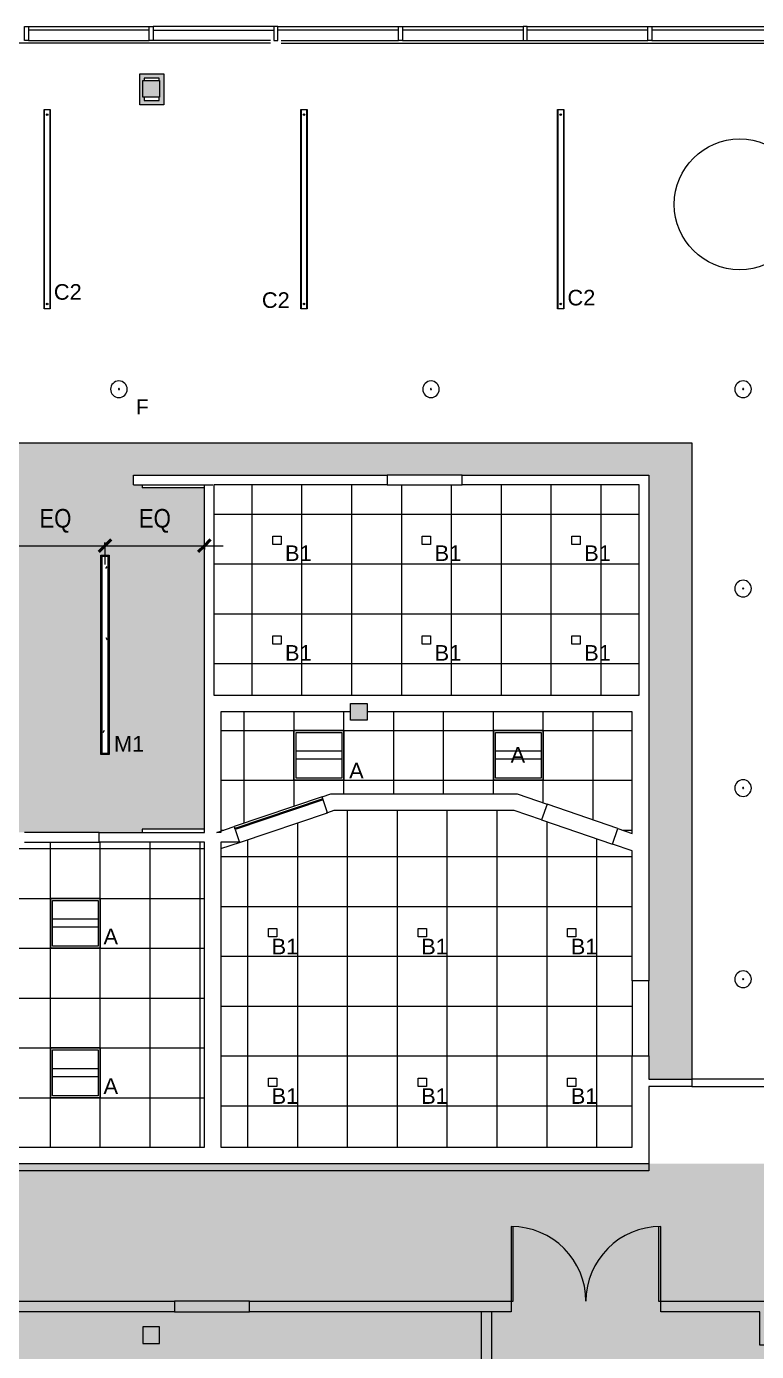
# Model space of a CAD drawing. Header units: inches. Extents: x -1102 to 2793, y -575 to 685.
# Drawn here: x 380 to 731, y 47 to 685 of the extents above; entities that cross this region are included whole.
import ezdxf

# ---------------------------------------------------------------- set-up
doc = ezdxf.new("R2010")
doc.units = ezdxf.units.IN
doc.header["$MEASUREMENT"] = 0
for name, color, linetype, lineweight in [('8603 Westwood - 2nd Floor - suite 200 230_dwg _2_', 8, 'Continuous', 9), ('A-ANNO-DIMS', 211, 'Continuous', 9), ('A-ANNO-DIMS-96', 211, 'Continuous', 9), ('A-CLNG', 13, 'Continuous', 9), ('A-CLNG-PATT', 13, 'Continuous', 9), ('A-COLS-EXST', 7, 'Continuous', 9), ('A-DETL-GENF', 92, 'Continuous', 9), ('A-DOOR-EXST', 7, 'Continuous', 9), ('A-GLAZ', 151, 'Continuous', 9), ('A-GLAZ-EXST', 7, 'Continuous', 9), ('A-GLAZ-SILL-EXST', 7, 'Continuous', 9), ('A-WALL', 113, 'Continuous', 9), ('A-WALL-DMIS-EXST', 7, 'Continuous', 9), ('A-WALL-PATT', 111, 'Continuous', 13), ('E-LITE-EQPM', 33, 'Continuous', 9), ('E-LITE-EQPM-IDEN', 33, 'Continuous', 9), ('G-ANNO-TEXT', 231, 'Continuous', 9), ('I-WALL', 2, 'Continuous', 13), ('Q-CASE', 31, 'Continuous', 9), ('S-COLS', 52, 'Continuous', 13)]:
    doc.layers.add(name, color=color, linetype=linetype, lineweight=lineweight)
doc.styles.add('Arial', font='arial.ttf', dxfattribs={"height": 7.5})
doc.styles.add('Arial_1', font='arial.ttf', dxfattribs={"height": 7.125})
doc.styles.add('Arial_2', font='arial.ttf', dxfattribs={"width": 0.85, "height": 9})
doc.dimstyles.new('Linear_-_3_32__Arial__85_-_1_2__Tolerance', dxfattribs={"dimscale": 12, "dimtxt": 9.182335, "dimasz": 0.5, "dimexe": 0.75, "dimexo": 0.5, "dimgap": 0.5, "dimtad": 1, "dimdec": 1, "dimrnd": 0.5, "dimzin": 3, "dimdsep": 46, "dimlunit": 4, "dimtxsty": 'Arial_2', "dimblk1": 'OBLIQUE', "dimblk2": 'OBLIQUE', "dimsah": 1, "dimcen": 0.09, "dimdle": 0.75, "dimazin": 0, "dimtfac": 1, "dimtdec": 4, "dimtix": 1, "dimtmove": 0, "dimatfit": 3, "dimfxl": 1, "dimtvp": 1, "dimfrac": 2, "dimtolj": 1, "dimtzin": 0, "dimarcsym": 2})
pattern_1 = [(0, (0, 0), (30.72, 7.68), [1.267, -21.773, 1.267, -21.773, -122.88]), (0, (0, 0), (30.72, 7.68), [-46.08, 1.267, -44.813, 1.267, -21.773, -53.76]), (0, (0, 0), (30.72, 7.68), [-115.2, 1.267, -14.093, 1.267, -37.133]), (120, (11.52, 3.84), (-22.011075, 22.7643), [1.267, -21.773, 1.267, -21.773, -122.88]), (120, (11.52, 3.84), (-22.011075, 22.7643), [-46.08, 1.267, -44.813, 1.267, -21.773, -53.76]), (120, (11.52, 3.84), (-22.011075, 22.7643), [-115.2, 1.267, -14.093, 1.267, -37.133]), (240, (15.36, 19.2), (-8.708925, -30.4443), [1.267, -21.773, 1.267, -21.773, -122.88]), (240, (15.36, 19.2), (-8.708925, -30.4443), [-46.08, 1.267, -44.813, 1.267, -21.773, -53.76]), (240, (15.36, 19.2), (-8.708925, -30.4443), [-115.2, 1.267, -14.093, 1.267, -37.133])]

# ---------------------------------------------------------------- blocks, each defined once
blk = doc.blocks.new('8603 Westwood - 2nd Floor - suite 200 230_dwg_SM56-2424551-Reflected Ceiling Plan')
at = {"layer": 'A-DOOR-EXST', "flags": 128}
for points in [[(0, 36), (0, 0), (1, 0), (1, 35.99)], [(71, 35.99), (71, 0), (72, 0), (72, 36)]]:
    blk.add_lwpolyline(points, dxfattribs=at)
at = {"layer": 'A-DOOR-EXST'}
for centre, start, end in [((0, 0), 360, 90), ((72, 0), 90, 180)]:
    blk.add_arc(centre, 36, start, end, dxfattribs=at)
blk = doc.blocks.new('8603 Westwood - 2nd Floor - suite 200 230_dwg _2_-2424548-Reflected Ceiling Plan')
at = {"layer": 'A-COLS-EXST', "flags": 128}
blk.add_lwpolyline([(1125.63, 634), (1117.63, 634), (1117.63, 626), (1125.63, 626)], close=True, dxfattribs=at)
at = {"layer": 'A-GLAZ-EXST'}
for p, q in [((1120.63, 1258.26), (1062.63, 1258.26)), ((1122.63, 1258.26), (1180.63, 1258.26)), ((1240.63, 1258.26), (1182.63, 1258.26)), ((1300.63, 1258.26), (1242.63, 1258.26)), ((1360.63, 1258.26), (1302.63, 1258.26)), ((1420.63, 1258.26), (1362.63, 1258.26))]:
    blk.add_line(p, q, dxfattribs=at)
at = {"layer": 'A-GLAZ-EXST', "flags": 128}
for points in [[(1060.63, 1253.26), (1060.63, 1260), (1062.63, 1260), (1062.63, 1253.26)], [(1120.63, 1253.26), (1120.63, 1260), (1122.63, 1260), (1122.63, 1253.26)], [(1182.63, 1253.26), (1182.63, 1260), (1180.63, 1260), (1180.63, 1253.26)], [(1240.63, 1253.26), (1240.63, 1260), (1242.63, 1260), (1242.63, 1253.26)], [(1302.63, 1253.26), (1302.63, 1260), (1300.63, 1260), (1300.63, 1253.26)], [(1360.63, 1253.26), (1360.63, 1260), (1362.63, 1260), (1362.63, 1253.26)]]:
    blk.add_lwpolyline(points, close=True, dxfattribs=at)
at = {"layer": 'A-GLAZ-SILL-EXST'}
for p, q in [((1062.63, 1260), (1120.63, 1260)), ((1180.63, 1260), (1122.63, 1260)), ((1182.63, 1260), (1240.63, 1260)), ((1242.63, 1260), (1300.63, 1260)), ((1302.63, 1260), (1360.63, 1260)), ((1362.63, 1260), (1420.63, 1260)), ((1179.13, 1252), (563.13, 1252)), ((1062.63, 1253.26), (1120.63, 1253.26)), ((1179.13, 1253.26), (1122.63, 1253.26)), ((1184.13, 1253.26), (1240.63, 1253.26)), ((1242.63, 1253.26), (1300.63, 1253.26)), ((1302.63, 1253.26), (1360.63, 1253.26)), ((1362.63, 1253.26), (1420.63, 1253.26))]:
    blk.add_line(p, q, dxfattribs=at)
at = {"layer": 'A-GLAZ-SILL-EXST', "flags": 128}
blk.add_lwpolyline([(1184.13, 1252), (1437.48, 1252), (1539.96, 944.58)], dxfattribs=at)
at = {"layer": 'A-WALL-DMIS-EXST', "flags": 128}
for points in [[(1471.88, 625.09), (1414.63, 625.09), (1414.63, 641.25), (1366.88, 641.25), (1366.88, 646.25), (1471.88, 646.25)], [(1280.38, 641.25), (1280.38, 325.74), (1409, 325.74), (1409, 152.74), (1359.13, 152.74), (1359.13, 1.74)], [(1285.38, 641.25), (1285.38, 330.74), (1406.63, 330.74), (1406.63, 352.59), (1438, 352.59), (1438, 320.59), (1414, 320.59), (1414, 147.74)]]:
    blk.add_lwpolyline(points, dxfattribs=at)
blk.add_blockref('8603 Westwood - 2nd Floor - suite 200 230_dwg_SM56-2424551-Reflected Ceiling Plan', (1294.88, 646.25))
blk = doc.blocks.new('Concrete-Square-Column - 8 x 8-2324995-Reflected Ceiling Plan')
at = {"layer": 'S-COLS', "lineweight": 9}
blk.add_hatch(color=55, dxfattribs=at).paths.add_polyline_path([(0.58, -4), (4, -4), (4, 4), (-4, 4), (-4, -4), (-0.29, -4)], flags=0)
at = {"layer": 'S-COLS', "color": 250, "lineweight": 20}
for p, q in [((-4, 4), (4, 4)), ((-4, -4), (-4, 4)), ((4, 4), (4, -4)), ((4, -4), (-4, -4))]:
    blk.add_line(p, q, dxfattribs=at)
blk = doc.blocks.new('Rectangular Ceiling Light - Recessed - New 2_x2_ - BASKET-2431120-Reflected Ceiling Plan')
at = {"layer": 'E-LITE-EQPM', "lineweight": 20}
for p, q in [((-12.74, -14.34), (-12.74, 9.66)), ((-12.74, 9.66), (11.26, 9.66)), ((-11.74, -13.34), (-11.74, 8.66)), ((-11.74, 8.66), (10.26, 8.66)), ((10.26, 8.66), (10.26, -13.34)), ((11.26, 9.66), (11.26, -14.34)), ((10.26, -0.42), (-11.74, -0.42)), ((10.26, -4.26), (-11.74, -4.26)), ((11.26, -14.34), (-12.74, -14.34)), ((10.26, -13.34), (-11.74, -13.34))]:
    blk.add_line(p, q, dxfattribs=at)
blk = doc.blocks.new('- CYLINDER LIGHT12 - - CYLINDER LIGHT-2438694-Reflected Ceiling Plan')
at = {"layer": 'Q-CASE', "lineweight": 13}
for centre, radius, start, end in [((-391, 246.84), 4, 0, 180), ((-391, 246.84), 4, 360, 180), ((-391, 246.84), 4, 180, 360), ((-391, 246.84), 4, 180, 360), ((-390.97, 246.9), 0.25, 60, 180), ((-390.97, 246.9), 0.25, 60, 180), ((-390.97, 246.9), 0.25, 180, 240), ((-390.97, 246.9), 0.25, 180, 240), ((-390.97, 246.9), 0.25, 241.92432, 0), ((-390.97, 246.9), 0.25, 241.92432, 0), ((-390.97, 246.9), 0.25, 0, 58.07568), ((-390.97, 246.9), 0.25, 0, 58.07568)]:
    blk.add_arc(centre, radius, start, end, dxfattribs=at)
blk = doc.blocks.new('- CYLINDER LIGHT14 - - CYLINDER LIGHT-2438748-Reflected Ceiling Plan')
at = {"layer": 'Q-CASE', "lineweight": 13}
for centre, radius, start, end in [((-391, 246.84), 4, 0, 180), ((-391, 246.84), 4, 360, 180), ((-391, 246.84), 4, 180, 360), ((-391, 246.84), 4, 180, 360), ((-390.97, 246.9), 0.25, 60, 180), ((-390.97, 246.9), 0.25, 120, 180), ((-390.97, 246.9), 0.25, 180, 240), ((-390.97, 246.9), 0.25, 180, 240), ((-390.97, 246.9), 0.25, 60, 120), ((-390.97, 246.9), 0.25, 241.92432, 0), ((-390.97, 246.9), 0.25, 241.92432, 0), ((-390.97, 246.9), 0.25, 0, 58.07568), ((-390.97, 246.9), 0.25, 0, 58.07568)]:
    blk.add_arc(centre, radius, start, end, dxfattribs=at)
blk = doc.blocks.new('- CYLINDER LIGHT16 - - CYLINDER LIGHT-2438800-Reflected Ceiling Plan')
at = {"layer": 'Q-CASE', "lineweight": 13}
for centre, radius, start, end in [((-391, 246.84), 4, 0, 180), ((-391, 246.84), 4, 360, 180), ((-391, 246.84), 4, 180, 360), ((-391, 246.84), 4, 180, 360), ((-390.97, 246.9), 0.25, 60, 180), ((-390.97, 246.9), 0.25, 60, 180), ((-390.97, 246.9), 0.25, 180, 240), ((-390.97, 246.9), 0.25, 180, 240), ((-390.97, 246.9), 0.25, 241.92432, 0), ((-390.97, 246.9), 0.25, 241.92432, 300), ((-390.97, 246.9), 0.25, 300, 0), ((-390.97, 246.9), 0.25, 0, 58.07568), ((-390.97, 246.9), 0.25, 0, 58.07568)]:
    blk.add_arc(centre, radius, start, end, dxfattribs=at)
blk = doc.blocks.new('- CYLINDER LIGHT17 - - CYLINDER LIGHT-2438831-Reflected Ceiling Plan')
at = {"layer": 'Q-CASE', "lineweight": 13}
for centre, radius, start, end in [((-391, 246.84), 4, 0, 180), ((-391, 246.84), 4, 360, 180), ((-391, 246.84), 4, 180, 360), ((-391, 246.84), 4, 180, 360), ((-390.97, 246.9), 0.25, 60, 180), ((-390.97, 246.9), 0.25, 60, 180), ((-390.97, 246.9), 0.25, 180, 240), ((-390.97, 246.9), 0.25, 180, 240), ((-390.97, 246.9), 0.25, 241.92432, 0), ((-390.97, 246.9), 0.25, 241.92432, 0), ((-390.97, 246.9), 0.25, 0, 58.07568), ((-390.97, 246.9), 0.25, 0, 58.07568)]:
    blk.add_arc(centre, radius, start, end, dxfattribs=at)
blk = doc.blocks.new('- CYLINDER LIGHT18 - - CYLINDER LIGHT-2438863-Reflected Ceiling Plan')
at = {"layer": 'Q-CASE', "lineweight": 13}
for centre, radius, start, end in [((-391, 246.84), 4, 0, 180), ((-391, 246.84), 4, 360, 180), ((-391, 246.84), 4, 180, 360), ((-391, 246.84), 4, 180, 360), ((-390.97, 246.9), 0.25, 60, 180), ((-390.97, 246.9), 0.25, 60, 180), ((-390.97, 246.9), 0.25, 180, 240), ((-390.97, 246.9), 0.25, 180, 240), ((-390.97, 246.9), 0.25, 241.92432, 0), ((-390.97, 246.9), 0.25, 241.92432, 0), ((-390.97, 246.9), 0.25, 0, 58.07568), ((-390.97, 246.9), 0.25, 0, 58.07568)]:
    blk.add_arc(centre, radius, start, end, dxfattribs=at)
blk = doc.blocks.new('- CYLINDER LIGHT19 - - CYLINDER LIGHT-2438888-Reflected Ceiling Plan')
at = {"layer": 'Q-CASE', "lineweight": 13}
for centre, radius, start, end in [((-391, 246.84), 4, 0, 180), ((-391, 246.84), 4, 360, 180), ((-391, 246.84), 4, 180, 360), ((-391, 246.84), 4, 180, 360), ((-390.97, 246.9), 0.25, 60, 180), ((-390.97, 246.9), 0.25, 120, 180), ((-390.97, 246.9), 0.25, 180, 240), ((-390.97, 246.9), 0.25, 180, 240), ((-390.97, 246.9), 0.25, 60, 120), ((-390.97, 246.9), 0.25, 241.92432, 0), ((-390.97, 246.9), 0.25, 241.92432, 0), ((-390.97, 246.9), 0.25, 0, 58.07568), ((-390.97, 246.9), 0.25, 0, 58.07568)]:
    blk.add_arc(centre, radius, start, end, dxfattribs=at)
blk = doc.blocks.new('Linear - Suspended - New - 8_-393493-Reflected Ceiling Plan')
at = {"layer": 'E-LITE-EQPM', "lineweight": 20}
for p, q in [((-48, -1.5), (-48, 1.5)), ((-48, 1.5), (48, 1.5)), ((-47.8, 1.41), (-47.8, -1.43)), ((47.8, 1.41), (-47.8, 1.41)), ((47.8, -1.43), (47.8, 1.41)), ((48, 1.5), (48, -1.5)), ((48, -1.5), (-48, -1.5)), ((-47.8, -1.43), (47.8, -1.43))]:
    blk.add_line(p, q, dxfattribs=at)
for centre, radius in [((-45.6, 0), 0.379), ((45.6, 0), 0.378)]:
    blk.add_circle(centre, radius, dxfattribs=at)
blk = doc.blocks.new('Pendant - Suspended - New 63_-2475004-Reflected Ceiling Plan')
at = {"layer": 'E-LITE-EQPM', "lineweight": 20}
blk.add_circle((0, 0), 31.5, dxfattribs=at)
blk = doc.blocks.new('Square Downlight - Recessed - New 4_-2604772-Reflected Ceiling Plan')
at = {"layer": 'E-LITE-EQPM', "lineweight": 20}
for p, q in [((-2, 2), (2, 2)), ((-2, -2), (-2, 2)), ((2, 2), (2, -2)), ((2, -2), (-2, -2))]:
    blk.add_line(p, q, dxfattribs=at)
blk = doc.blocks.new('Counter Top _No Backsplash_ - Standard Counter Top-2528016-Reflected Ceiling Plan')
at = {"layer": 'Q-CASE', "lineweight": 13}
for p in [(-45.76, 0), (-47.26, -30)]:
    blk.add_line(p, (-45.76, -30), dxfattribs=at)
blk = doc.blocks.new('Counter Top _No Backsplash_ - Standard Counter Top-V4-Reflected Ceiling Plan')
at = {"layer": 'Q-CASE', "lineweight": 13}
for p, q in [((-47.26, 0), (-47.26, -30)), ((-47.26, -30), (-45.76, -30))]:
    blk.add_line(p, q, dxfattribs=at)
blk = doc.blocks.new('Linear - Recessed - New - 8_-1101807-Reflected Ceiling Plan')
at = {"layer": 'E-LITE-EQPM', "lineweight": 20}
for p, q in [((-48, 2), (-48, -2)), ((48, 2), (-48, 2)), ((47.5, 1.5), (-47.5, 1.5)), ((-47.5, 1.5), (-47.5, -1.5)), ((47.5, -1.5), (47.5, 1.5)), ((48, -2), (48, 2)), ((-48, -2), (48, -2)), ((-47.5, -1.5), (47.5, -1.5))]:
    blk.add_line(p, q, dxfattribs=at)
blk = doc.blocks.new('Fixed Glass - Adjustable Sill - Instance-2618610-Reflected Ceiling Plan')
at = {"layer": 'A-GLAZ', "color": 250, "lineweight": 20}
for p, q in [((-23.87, 4), (-23.12, 4)), ((20.87, 4), (20.12, 4))]:
    blk.add_line(p, q, dxfattribs=at)
at = {"layer": 'A-GLAZ'}
for p, q in [((-23.87, -2.5), (-23.87, -3)), ((-23.87, -2.5), (20.87, -2.5)), ((-23.87, -3), (20.87, -3)), ((20.87, -2.5), (20.87, -3))]:
    blk.add_line(p, q, dxfattribs=at)
blk = doc.blocks.new('DIMBLOCK3-Reflected Ceiling Plan')
at = {"layer": 'A-ANNO-DIMS-96'}
for p, q in [((369.43, 433.32), (369.43, 444.08)), ((360.43, 435.08), (417.3, 435.08)), ((369.43, 435.08), (369.43, 433.32)), ((417.3, 436.54), (417.3, 426.08)), ((417.3, 435.08), (417.3, 436.54))]:
    blk.add_line(p, q, dxfattribs=at)
at = {"layer": 'A-ANNO-DIMS-96', "lineweight": 50}
for p, q in [((369.43, 435.08), (366.43, 432.08)), ((369.43, 435.08), (372.43, 438.08)), ((417.3, 435.08), (414.3, 432.08)), ((417.3, 435.08), (420.3, 438.08))]:
    blk.add_line(p, q, dxfattribs=at)
at = {"layer": 'A-ANNO-DIMS-96', "color": 0, "insert": (385.74, 452.76), "char_height": 9, "width": 18.3082, "attachment_point": 1, "line_spacing_factor": 0.941778, "style": 'Arial_2'}
blk.add_mtext('EQ', dxfattribs=at)
blk = doc.blocks.new('_Oblique')
at = {"color": 0, "linetype": 'ByBlock', "lineweight": -2}
blk.add_line((-0.5, -0.5), (0.5, 0.5), dxfattribs=at)
blk = doc.blocks.new('DIMBLOCK4-Reflected Ceiling Plan')
at = {"layer": 'A-ANNO-DIMS-96'}
for p, q in [((465.16, 433.32), (465.16, 444.08)), ((417.3, 436.54), (417.3, 426.08)), ((417.3, 435.08), (417.3, 436.54)), ((417.3, 435.08), (474.16, 435.08)), ((465.16, 435.08), (465.16, 433.32))]:
    blk.add_line(p, q, dxfattribs=at)
at = {"layer": 'A-ANNO-DIMS-96', "lineweight": 50}
for p, q in [((417.3, 435.08), (414.3, 432.08)), ((417.3, 435.08), (420.3, 438.08)), ((465.16, 435.08), (462.16, 432.08)), ((465.16, 435.08), (468.16, 438.08))]:
    blk.add_line(p, q, dxfattribs=at)
at = {"layer": 'A-ANNO-DIMS-96', "color": 0, "insert": (433.6, 452.76), "char_height": 9, "width": 18.3082, "attachment_point": 1, "line_spacing_factor": 0.941778, "style": 'Arial_2'}
blk.add_mtext('EQ', dxfattribs=at)

msp = doc.modelspace()

# ---------------------------------------------------------------- hatches: boundary and pattern name
at = {"layer": 'A-CLNG', "lineweight": 13}
h = msp.add_hatch(dxfattribs=at)
h.set_pattern_fill('FP_1', color=256, style=0, pattern_type=2)
h.set_pattern_definition(pattern_1)
h.paths.add_polyline_path([(-311.16, 133.8), (-305.8, 133.8), (-305.86, 134.04), (-315.89, 134.04), (-323.78, 171.15), (-341.11, 171.15), (-333.17, 133.8), (-311.9, 133.8)], flags=0)
h.paths.add_polyline_path([(-306.76, 137.54), (-337, 255.61), (-311.9, 137.54), (-311.16, 137.54)], flags=0)
h.paths.add_polyline_path([(-327.79, 174.65), (-324.52, 174.65), (-365.52, 367.54), (-364.48, 367.54), (-384.69, 463.1), (-384.48, 463.1), (-384.48, 466.6), (151.43, 466.6), (151.43, 369.54), (211.43, 369.54), (211.43, 465.66), (369.43, 465.66), (369.43, 297.04), (435.16, 297.04), (435.16, 298.54), (465.16, 298.54), (465.16, 462.91), (435.16, 462.91), (435.16, 464.41), (431.06, 464.41), (431.06, 469.04), (679.06, 469.04), (679.06, 178.29), (699.81, 178.29), (699.81, 484.53), (-407.72, 484.53), (-341.85, 174.65), (-333.17, 174.65)], flags=0)
h.paths.add_polyline_path([(-328.28, 176.26), (-337.84, 221.25), (-337.35, 221.36), (-327.79, 176.36)], flags=0)
h.paths.add_polyline_path([(-338.51, 224.39), (-344.33, 251.77), (-343.84, 251.88), (-338.02, 224.49)], flags=0)
h.paths.add_polyline_path([(-345.33, 256.99), (-354.89, 301.99), (-354.77, 302.01), (-345.21, 257.02)], flags=0)
h.paths.add_polyline_path([(364.81, 297.04), (364.81, 361.54), (341.43, 361.54), (341.43, 297.04)], flags=0)
h.paths.add_polyline_path([(415.8, 335.04), (415.8, 430.04), (418.8, 430.04), (418.8, 335.04)], flags=0)
h.paths.add_polyline_path([(179.93, 396.42), (179.93, 443.42), (182.93, 443.42), (182.93, 396.42)], flags=0)
h = msp.add_hatch(dxfattribs=at)
h.set_pattern_fill('FP_1', color=256, style=0, pattern_type=2)
h.set_pattern_definition(pattern_1)
h.paths.add_polyline_path([(415.8, 335.04), (418.8, 335.04), (418.8, 430.04), (415.8, 430.04), (415.8, 337.49)], flags=0)
at = {"layer": 'A-CLNG-PATT', "lineweight": 13}
h = msp.add_hatch(dxfattribs=at)
h.set_pattern_fill('FP_10', color=256, style=0, pattern_type=2)
h.set_pattern_definition([(180, (608.108, 378.285), (-3e-15, 24), []), (90, (608.108, 378.285), (24, -1e-15), [])])
h.paths.add_polyline_path([(671.06, 363.04), (674.43, 363.04), (674.43, 464.41), (469.78, 464.41), (469.78, 363.04), (663.58, 363.04)], flags=0)
h = msp.add_hatch(dxfattribs=at)
h.set_pattern_fill('FP_9', color=256, style=0, pattern_type=2)
h.set_pattern_definition([(180, (532.288, 322.156), (3e-15, 24), []), (90, (532.288, 322.156), (24, -1e-15), [])])
h.paths.add_polyline_path([(671.06, 296.58), (671.06, 355.04), (543.56, 355.04), (543.56, 351.04), (535.56, 351.04), (535.56, 355.04), (473.16, 355.04), (473.16, 297.69), (526.1, 315.54), (615.64, 315.54), (664.14, 298.95)], flags=0)
h.paths.add_polyline_path([(628.29, 322.16), (604.29, 322.16), (604.29, 346.16), (628.29, 346.16)], flags=0)
h.paths.add_polyline_path([(508.29, 322.16), (508.29, 346.16), (532.29, 346.16), (532.29, 322.16), (519.19, 322.16)], flags=0)
h = msp.add_hatch(dxfattribs=at)
h.set_pattern_fill('FP_8', color=256, style=0, pattern_type=2)
h.set_pattern_definition([(90, (582.06, 237.405), (24, -1e-15), []), (0, (582.06, 237.405), (0, -24), [])])
h.paths.add_polyline_path([(558.17, 145.54), (671.06, 145.54), (671.06, 288.13), (614.31, 307.54), (527.41, 307.54), (473.16, 289.24), (473.16, 145.54)], flags=0)
h = msp.add_hatch(dxfattribs=at)
h.set_pattern_fill('FP_7', color=256, style=0, pattern_type=2)
h.set_pattern_definition([(90, (415.06, 241.285), (24, -1e-15), []), (0, (415.06, 241.285), (0, -24), [])])
h.paths.add_polyline_path([(439.37, 145.54), (465.16, 145.54), (465.16, 292.41), (341.43, 292.41), (341.43, 145.54), (415.06, 145.54)], flags=0)
h.paths.add_polyline_path([(391.06, 169.29), (391.06, 193.29), (415.06, 193.29), (415.06, 169.29)], flags=0)
h.paths.add_polyline_path([(391.06, 241.29), (391.06, 265.29), (415.06, 265.29), (415.06, 241.29)], flags=0)
at = {"layer": 'A-DETL-GENF'}
h = msp.add_hatch(color=9, dxfattribs=at)
h.paths.add_polyline_path([(320.57, -574.97), (1181.18, -574.97), (974.68, 47.27), (980.07, 47.51), (985.42, 48.24), (990.68, 49.44), (995.81, 51.1), (1000.77, 53.22), (1005.53, 55.78), (1010.03, 58.75), (1014.25, 62.12), (1018.15, 65.85), (1021.7, 69.91), (1024.87, 74.27), (1027.63, 78.91), (1029.98, 83.77), (1031.87, 88.82), (1033.31, 94.02), (1034.27, 99.33), (1034.75, 104.7), (1034.75, 110.1), (1034.27, 115.47), (1033.31, 120.78), (1031.87, 125.98), (1029.98, 131.03), (1027.63, 135.89), (1024.87, 140.52), (1021.7, 144.89), (1018.15, 148.95), (1014.25, 152.68), (1010.03, 156.04), (1005.53, 159.02), (1000.77, 161.57), (995.81, 163.69), (990.68, 165.36), (985.42, 166.56), (980.07, 167.29), (974.68, 167.53), (933.68, 167.53), (943.68, 137.54), (679.06, 137.54), (679.06, 134.04), (365.9, 134.04), (365.9, 137.54), (329.9, 137.54), (329.9, 134.04), (317.06, 134.04), (317.06, 137.54), (315.06, 137.54), (315.06, 134.04), (-134.69, 134.04), (-133.82, 135.79), (-134.69, 137.54), (-601.42, 137.54), (-601.42, 230.67), (-822.39, 230.67), (-867.43, 366.24), (-869.47, 372.86), (-871.52, 381.22), (-873.08, 389.68), (-874.16, 398.22), (-874.76, 406.8), (-874.86, 415.41), (-874.46, 424), (-873.58, 432.56), (-872.21, 441.06), (-870.35, 449.46), (-868.02, 457.74), (-865.22, 465.88), (-861.96, 473.84), (-858.25, 481.6), (-854.1, 489.14), (-849.52, 496.43), (-844.54, 503.45), (-839.16, 510.16), (-833.41, 516.56), (-827.3, 522.62), (-820.7, 528.45), (-814.1, 533.65), (-807.04, 538.58), (-799.72, 543.1), (-792.15, 547.19), (-783.73, 551.09), (-776.37, 554.04), (-768.21, 556.78), (-759.91, 559.04), (-751.49, 560.83), (-742.99, 562.14), (-734.42, 562.95), (-725.82, 563.28), (-698.23, 563.28), (-738.82, 685.04), (-1102.06, 685.04), (-914.31, 121.79), (-767.44, 121.79), (-767.44, 13.04), (-878.07, 13.04), (-883.44, 12.79), (-888.78, 12.07), (-894.03, 10.87), (-899.15, 9.21), (-904.1, 7.09), (-908.84, 4.54), (-913.33, 1.58), (-917.54, -1.78), (-921.43, -5.5), (-924.97, -9.56), (-928.14, -13.91), (-930.9, -18.53), (-933.24, -23.38), (-935.13, -28.42), (-936.56, -33.61), (-937.52, -38.91), (-938, -44.27), (-938, -49.66), (-937.52, -55.02), (-936.56, -60.32), (-935.13, -65.51), (-933.24, -70.55), (-930.9, -75.4), (-928.14, -80.02), (-924.97, -84.37), (-921.43, -88.43), (-917.54, -92.15), (-913.33, -95.51), (-908.84, -98.47), (-904.1, -101.02), (-899.15, -103.14), (-894.03, -104.8), (-888.78, -106), (-883.44, -106.72), (-878.07, -106.96), (-763.94, -106.96), (-763.94, -214.96), (-802.07, -214.96), (-682.06, -574.97), (-601.17, -574.97)], flags=0)
h.paths.add_polyline_path([(-188.57, 126.54), (-188.57, 134.04), (-185.07, 134.04), (-185.07, 126.54), (-187.44, 126.54)], flags=0)
at = {"layer": 'A-WALL-PATT'}
for points in [[(434.08, 660.17), (445.58, 660.17), (445.58, 662.3), (434.08, 662.3)], [(436.21, 649.42), (436.21, 651.04), (435.56, 651.04), (435.56, 659.04), (436.21, 659.04), (436.21, 660.17), (434.08, 660.17), (434.08, 649.42), (435.56, 649.42)], [(445.58, 647.3), (445.58, 660.17), (443.46, 660.17), (443.46, 659.04), (443.56, 659.04), (443.56, 651.04), (443.46, 651.04), (443.46, 647.3), (443.56, 647.3)], [(436.21, 647.3), (443.46, 647.3), (443.46, 649.42), (434.08, 649.42), (434.08, 647.3), (435.56, 647.3)]]:
    msp.add_hatch(color=8, dxfattribs=at).paths.add_polyline_path(points, flags=0)
h = msp.add_hatch(color=8, dxfattribs=at)
h.paths.add_polyline_path([(614.31, 134.04), (679.06, 134.04), (679.06, 137.54), (365.9, 137.54), (365.9, 134.04), (558.17, 134.04)], flags=0)
h.paths.add_polyline_path([(320.57, 134.04), (329.9, 134.04), (329.9, 137.54), (317.06, 137.54), (317.06, 134.04)], flags=0)

# ---------------------------------------------------------------- linework, layer by layer
at = {"layer": 'A-CLNG', "lineweight": 13}
for p, q in [((-407.72, 484.53), (699.81, 484.53)), ((699.81, 484.53), (699.81, 178.29)), ((415.8, 430.04), (415.8, 335.04)), ((418.8, 430.04), (415.8, 430.04)), ((418.8, 335.04), (418.8, 430.04)), ((532.29, 346.16), (508.29, 346.16)), ((508.29, 346.16), (508.29, 322.16)), ((532.29, 322.16), (532.29, 346.16)), ((628.29, 346.16), (604.29, 346.16)), ((604.29, 346.16), (604.29, 322.16)), ((628.29, 322.16), (628.29, 346.16)), ((415.8, 335.04), (418.8, 335.04)), ((508.29, 322.16), (532.29, 322.16)), ((604.29, 322.16), (628.29, 322.16)), ((473.16, 289.24), (482.54, 292.41)), ((415.06, 265.29), (391.06, 265.29)), ((391.06, 265.29), (391.06, 241.29)), ((415.06, 241.29), (415.06, 265.29)), ((391.06, 241.29), (415.06, 241.29)), ((415.06, 193.29), (391.06, 193.29)), ((391.06, 193.29), (391.06, 169.29)), ((415.06, 169.29), (415.06, 193.29)), ((391.06, 169.29), (415.06, 169.29))]:
    msp.add_line(p, q, dxfattribs=at)
at = {"layer": 'A-WALL', "color": 250, "lineweight": 20}
for p, q in [((465.16, 297.04), (465.16, 363.04)), ((469.78, 363.04), (674.43, 363.04)), ((679.06, 363.04), (679.06, 225.54)), ((473.16, 355.04), (473.16, 297.04)), ((535.56, 355.04), (473.16, 355.04)), ((671.06, 355.04), (543.56, 355.04)), ((671.06, 296.58), (671.06, 355.04)), ((521.9, 314.12), (526.1, 315.54)), ((522.22, 313.17), (521.9, 314.12)), ((524.45, 306.54), (522.38, 312.7)), ((526.1, 315.54), (615.64, 315.54)), ((615.64, 315.54), (630.08, 310.6)), ((527.41, 307.54), (524.45, 306.54)), ((614.31, 307.54), (527.41, 307.54)), ((627.49, 303.03), (614.31, 307.54)), ((630.08, 310.6), (627.49, 303.03)), ((471.22, 297.04), (479.5, 299.83)), ((479.5, 299.83), (479.82, 298.88)), ((473.16, 297.04), (471.22, 297.04)), ((479.98, 298.41), (481.92, 292.67)), ((661.55, 291.38), (664.14, 298.95)), ((664.14, 298.95), (671.06, 296.58)), ((465.16, 145.54), (465.16, 292.41)), ((473.16, 292.41), (473.16, 145.54)), ((671.06, 288.13), (661.55, 291.38)), ((671.06, 225.54), (671.06, 288.13)), ((679.06, 225.54), (671.06, 225.54)), ((671.06, 145.54), (671.06, 189.54)), ((671.06, 189.54), (679.06, 189.54)), ((679.06, 189.54), (679.06, 178.29)), ((679.06, 174.79), (679.06, 137.54)), ((341.43, 145.54), (465.16, 145.54)), ((473.16, 145.54), (671.06, 145.54)), ((679.06, 137.54), (-187.44, 137.54)), ((300.06, 71.29), (450.81, 71.29)), ((450.81, 71.29), (450.81, 66.29)), ((486.81, 66.29), (486.81, 71.29)), ((486.81, 71.29), (612.81, 71.29)), ((612.81, 71.29), (612.81, 66.29)), ((450.81, 66.29), (300.06, 66.29)), ((612.81, 66.29), (486.81, 66.29))]:
    msp.add_line(p, q, dxfattribs=at)
at = {"layer": 'A-WALL', "lineweight": 13}
for p, q in [((521.9, 314.12), (479.5, 299.83)), ((482.54, 292.41), (524.45, 306.54)), ((664.14, 298.95), (630.08, 310.6)), ((627.49, 303.03), (661.55, 291.38)), ((671.06, 225.54), (671.06, 189.54)), ((679.06, 189.54), (679.06, 225.54)), ((486.81, 71.29), (450.81, 71.29)), ((450.81, 66.29), (486.81, 66.29))]:
    msp.add_line(p, q, dxfattribs=at)
at = {"layer": 'I-WALL', "color": 250, "lineweight": 20}
for p, q in [((434.08, 662.3), (445.58, 662.3)), ((434.08, 647.3), (434.08, 662.3)), ((443.46, 660.17), (436.21, 660.17)), ((436.21, 660.17), (436.21, 659.04)), ((443.46, 659.04), (443.46, 660.17)), ((445.58, 662.3), (445.58, 647.3)), ((436.21, 651.04), (436.21, 649.42)), ((443.46, 649.42), (443.46, 651.04)), ((445.58, 647.3), (434.08, 647.3)), ((436.21, 649.42), (443.46, 649.42)), ((431.06, 464.41), (431.06, 469.04)), ((431.06, 469.04), (553.16, 469.04)), ((553.16, 469.04), (553.16, 464.41)), ((589.16, 464.41), (589.16, 469.04)), ((589.16, 469.04), (679.06, 469.04)), ((679.06, 469.04), (679.06, 363.04)), ((431.06, 464.41), (469.16, 464.41)), ((465.16, 363.04), (465.16, 464.41)), ((553.16, 464.41), (469.78, 464.41)), ((469.78, 464.41), (469.78, 363.04)), ((674.43, 464.41), (589.16, 464.41)), ((674.43, 363.04), (674.43, 464.41)), ((414.56, 297.04), (465.16, 297.04)), ((414.56, 292.41), (414.56, 297.04)), ((465.16, 292.41), (414.56, 292.41)), ((482, 292.41), (473.16, 292.41)), ((481.92, 292.67), (482, 292.41)), ((679.06, 178.29), (699.81, 178.29)), ((699.81, 174.79), (679.06, 174.79)), ((699.81, 178.29), (699.81, 174.79)), ((679.06, 134.04), (317.06, 134.04)), ((679.06, 137.54), (679.06, 134.04))]:
    msp.add_line(p, q, dxfattribs=at)
at = {"layer": 'I-WALL'}
for p, q in [((589.16, 469.04), (553.16, 469.04)), ((553.16, 464.41), (589.16, 464.41)), ((414.56, 297.04), (378.56, 297.04)), ((378.56, 292.41), (414.56, 292.41)), ((482, 292.41), (482.54, 292.41)), ((735.81, 178.29), (699.81, 178.29)), ((699.81, 174.79), (735.81, 174.79))]:
    msp.add_line(p, q, dxfattribs=at)

# ---------------------------------------------------------------- block references
at = {"layer": '8603 Westwood - 2nd Floor - suite 200 230_dwg _2_', "color": 7}
msp.add_blockref('8603 Westwood - 2nd Floor - suite 200 230_dwg _2_-2424548-Reflected Ceiling Plan', (-682.07, -574.96), dxfattribs=at)
at = {"layer": 'A-GLAZ', "lineweight": 13, "rotation": 198.6314954832326}
msp.add_blockref('Fixed Glass - Adjustable Sill - Instance-2618610-Reflected Ceiling Plan', (500.56, 302.7), dxfattribs=at)
at = {"layer": 'E-LITE-EQPM', "lineweight": 20, "rotation": 89.9999999999999}
for p in [(389.49, 597.04), (513.09, 597.04), (636.69, 597.04)]:
    msp.add_blockref('Linear - Suspended - New - 8_-393493-Reflected Ceiling Plan', p, dxfattribs=at)
at = {"layer": 'E-LITE-EQPM', "lineweight": 20}
for name, p in [('Pendant - Suspended - New 63_-2475004-Reflected Ceiling Plan', (722.81, 599.41)), ('Square Downlight - Recessed - New 4_-2604772-Reflected Ceiling Plan', (500.06, 437.66)), ('Square Downlight - Recessed - New 4_-2604772-Reflected Ceiling Plan', (572.06, 437.66)), ('Square Downlight - Recessed - New 4_-2604772-Reflected Ceiling Plan', (644.06, 437.66)), ('Square Downlight - Recessed - New 4_-2604772-Reflected Ceiling Plan', (500.06, 389.66)), ('Square Downlight - Recessed - New 4_-2604772-Reflected Ceiling Plan', (572.06, 389.66)), ('Square Downlight - Recessed - New 4_-2604772-Reflected Ceiling Plan', (644.06, 389.66)), ('Rectangular Ceiling Light - Recessed - New 2_x2_ - BASKET-2431120-Reflected Ceiling Plan', (521.02, 336.5)), ('Rectangular Ceiling Light - Recessed - New 2_x2_ - BASKET-2431120-Reflected Ceiling Plan', (617.02, 336.5)), ('Rectangular Ceiling Light - Recessed - New 2_x2_ - BASKET-2431120-Reflected Ceiling Plan', (403.8, 255.63)), ('Square Downlight - Recessed - New 4_-2604772-Reflected Ceiling Plan', (498.01, 248.78)), ('Square Downlight - Recessed - New 4_-2604772-Reflected Ceiling Plan', (570.01, 248.78)), ('Square Downlight - Recessed - New 4_-2604772-Reflected Ceiling Plan', (642.01, 248.78)), ('Rectangular Ceiling Light - Recessed - New 2_x2_ - BASKET-2431120-Reflected Ceiling Plan', (403.8, 183.63)), ('Square Downlight - Recessed - New 4_-2604772-Reflected Ceiling Plan', (498.01, 176.78)), ('Square Downlight - Recessed - New 4_-2604772-Reflected Ceiling Plan', (570.01, 176.78)), ('Square Downlight - Recessed - New 4_-2604772-Reflected Ceiling Plan', (642.01, 176.78))]:
    msp.add_blockref(name, p, dxfattribs=at)
at = {"layer": 'E-LITE-EQPM', "lineweight": 20, "extrusion": (0, 0, -1), "rotation": 269.9999999999999}
msp.add_blockref('Linear - Recessed - New - 8_-1101807-Reflected Ceiling Plan', (-417.3, 382.54), dxfattribs=at)
at = {"layer": 'Q-CASE', "lineweight": 13}
for name, p in [('- CYLINDER LIGHT12 - - CYLINDER LIGHT-2438694-Reflected Ceiling Plan', (815.02, 263.56)), ('- CYLINDER LIGHT14 - - CYLINDER LIGHT-2438748-Reflected Ceiling Plan', (965.24, 263.56)), ('- CYLINDER LIGHT16 - - CYLINDER LIGHT-2438800-Reflected Ceiling Plan', (1115.45, 263.56)), ('- CYLINDER LIGHT17 - - CYLINDER LIGHT-2438831-Reflected Ceiling Plan', (1115.45, 167.56)), ('- CYLINDER LIGHT18 - - CYLINDER LIGHT-2438863-Reflected Ceiling Plan', (1115.45, 71.56)), ('- CYLINDER LIGHT19 - - CYLINDER LIGHT-2438888-Reflected Ceiling Plan', (1115.45, -20.51))]:
    msp.add_blockref(name, p, dxfattribs=at)
at = {"layer": 'Q-CASE', "lineweight": 13, "rotation": 269.9999999999999}
for name, p in [('Counter Top _No Backsplash_ - Standard Counter Top-2528016-Reflected Ceiling Plan', (465.16, 417.15)), ('Counter Top _No Backsplash_ - Standard Counter Top-V4-Reflected Ceiling Plan', (465.16, 251.27))]:
    msp.add_blockref(name, p, dxfattribs=at)
at = {"layer": 'S-COLS', "lineweight": 9}
for p in [(439.56, 655.04), (539.56, 355.04)]:
    msp.add_blockref('Concrete-Square-Column - 8 x 8-2324995-Reflected Ceiling Plan', p, dxfattribs=at)

# ---------------------------------------------------------------- texts
at = {"layer": 'E-LITE-EQPM-IDEN', "char_height": 7.5, "attachment_point": 1, "style": 'Arial'}
for s, insert, width in [('C2', (392.73, 560.99), 16.665), ('C2', (492.85, 557.07), 16.665), ('C2', (639.92, 558.26), 16.665), ('B1', (503.99, 435.23), 16.059), ('B1', (575.99, 435.23), 16.059), ('B1', (647.99, 435.23), 16.059), ('B1', (503.99, 387.23), 16.059), ('B1', (575.99, 387.23), 16.059), ('B1', (647.99, 387.23), 16.059), ('M1', (421.66, 343.43), 17.877), ('A', (612.56, 338.11), 8.787), ('A', (534.85, 330.54), 8.787), ('A', (416.62, 250.67), 8.787), ('B1', (497.53, 245.86), 16.059), ('B1', (569.53, 245.86), 16.059), ('B1', (641.53, 245.86), 16.059), ('A', (416.62, 178.67), 8.787), ('B1', (497.53, 173.86), 16.059), ('B1', (569.53, 173.86), 16.059), ('B1', (641.53, 173.86), 16.059)]:
    msp.add_mtext(s, dxfattribs=dict(at, insert=insert, width=width))
at = {"layer": 'G-ANNO-TEXT', "color": 7, "insert": (432.25, 505.49), "char_height": 7.12, "width": 7.272, "attachment_point": 1, "style": 'Arial_1'}
msp.add_mtext('F', dxfattribs=at)

# ---------------------------------------------------------------- dimensions: what is measured, and where the dimension line sits
at = {"layer": 'A-ANNO-DIMS'}
for base, p1, p2, picture, middle in [((417.3, 435.08), (369.43, 439.32), (417.3, 430.54), 'DIMBLOCK3-Reflected Ceiling Plan', (393.37, 446.01)), ((465.16, 435.08), (417.3, 430.54), (465.16, 439.32), 'DIMBLOCK4-Reflected Ceiling Plan', (441.23, 446.01))]:
    dim = msp.add_linear_dim(base=base, p1=p1, p2=p2, text='EQ', dimstyle='Linear_-_3_32__Arial__85_-_1_2__Tolerance', override={"dimpost": '<>', "dimfxl": 48.659458}, dxfattribs=at)
    dim.commit()
    dim.dimension.update_dxf_attribs({"geometry": picture, "text_midpoint": middle})

doc.saveas('drawing.dxf')
